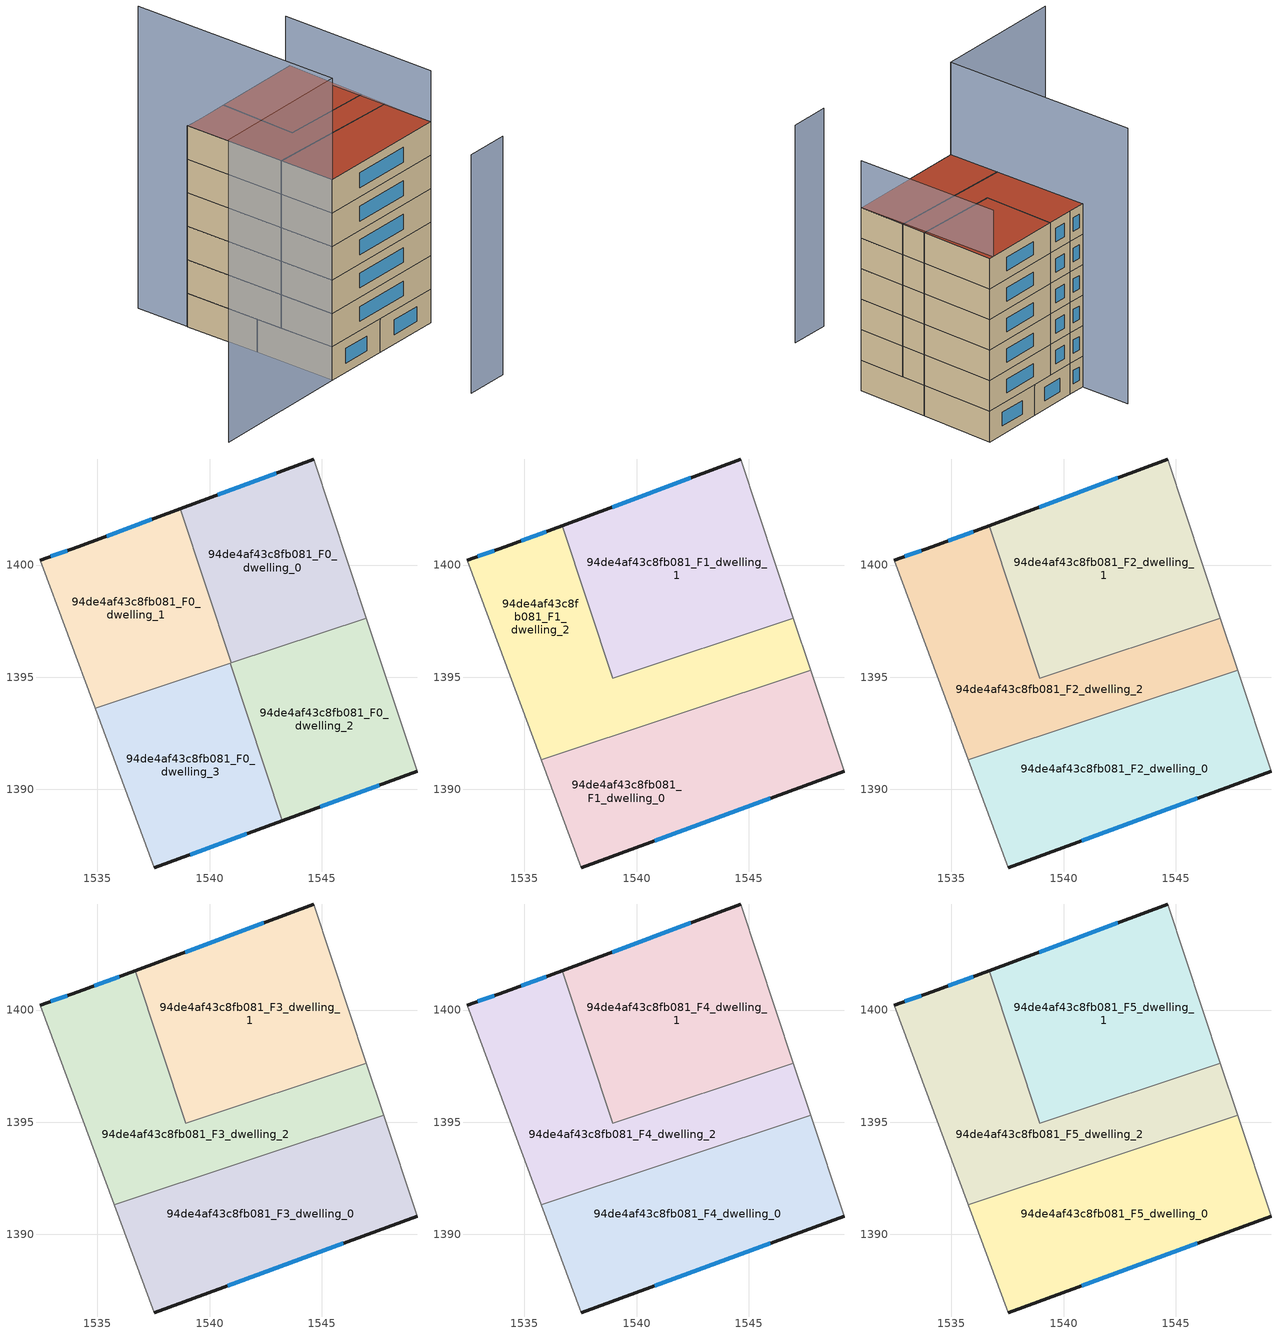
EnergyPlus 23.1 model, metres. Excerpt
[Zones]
94de4af43c8fb081_F0_dwelling_0
 floor ground (EU_floor_Construction): 1544.65,1404.72 1546.99,1397.63 1540.98,1395.64 1538.7,1402.51 z0
 wall outside (EU_wall_Construction): 1544.65,1404.72 1538.7,1402.51 z0:3
 wall to 94de4af43c8fb081_F0_dwelling_1 (EU_wall_Construction): 1538.7,1402.51 1540.98,1395.64 z0:3
 wall adiabatic (EU_wall_Construction): 1546.99,1397.63 1544.65,1404.72 z0:3
 wall to 94de4af43c8fb081_F0_dwelling_2 (EU_wall_Construction): 1540.98,1395.64 1546.99,1397.63 z0:3
 window (EU_Window_Construction): 1542.99,1404.1 1540.37,1403.13 z0.84:2.16
 ceiling adiabatic (EU_roof_Construction): 1546.99,1397.63 1544.65,1404.72 1538.7,1402.51 1540.98,1395.64 z3
94de4af43c8fb081_F0_dwelling_1
 floor ground (EU_floor_Construction): 1538.7,1402.51 1540.98,1395.64 1534.9,1393.62 1532.44,1400.22 1534.14,1400.82 z0
 wall outside (EU_wall_Construction): 1538.7,1402.51 1534.14,1400.82 1532.44,1400.22 z0:3
 wall adiabatic (EU_wall_Construction): 1532.44,1400.22 1534.9,1393.62 z0:3
 wall to 94de4af43c8fb081_F0_dwelling_3 (EU_wall_Construction): 1534.9,1393.62 1540.93,1395.62 z0:3
 wall to 94de4af43c8fb081_F0_dwelling_2 (EU_wall_Construction): 1540.93,1395.62 1540.98,1395.64 z0:3
 window (EU_Window_Construction): 1533.67,1400.65 1532.92,1400.39 / 1537.43,1402.04 1535.42,1401.29 z0.84:2.16
 ceiling adiabatic (EU_roof_Construction): 1540.98,1395.64 1538.7,1402.51 1536.69,1401.76 1538.94,1394.96 z3
94de4af43c8fb081_F0_dwelling_2
 floor ground (EU_floor_Construction): 1546.99,1397.63 1549.25,1390.81 1543.25,1388.6 1540.93,1395.62 z0
 wall outside (EU_wall_Construction): 1543.25,1388.6 1549.25,1390.81 z0:3
 wall to 94de4af43c8fb081_F0_dwelling_3 (EU_wall_Construction): 1540.93,1395.62 1543.25,1388.6 z0:3
 wall adiabatic (EU_wall_Construction): 1549.25,1390.81 1546.99,1397.63 z0:3
 window (EU_Window_Construction): 1544.93,1389.22 1547.57,1390.19 z0.84:2.16
 ceiling adiabatic (EU_roof_Construction): 1549.25,1390.81 1546.99,1397.63 1540.93,1395.62 1543.25,1388.6 z3
94de4af43c8fb081_F0_dwelling_3
 floor ground (EU_floor_Construction): 1540.93,1395.62 1543.25,1388.6 1537.54,1386.51 1534.9,1393.62 z0
 wall outside (EU_wall_Construction): 1537.54,1386.51 1543.25,1388.6 z0:3
 wall adiabatic (EU_wall_Construction): 1534.9,1393.62 1537.54,1386.51 z0:3
 window (EU_Window_Construction): 1539.14,1387.09 1541.65,1388.02 z0.84:2.16
94de4af43c8fb081_F1_dwelling_0
 floor to 94de4af43c8fb081_F0_dwelling_3 (EU_floor_Construction): 1541.7,1393.3 1543.25,1388.6 1537.54,1386.51 1535.75,1391.33 z3
 floor adiabatic (EU_floor_Construction): 1547.76,1395.31 1549.25,1390.81 1543.25,1388.6 1541.7,1393.3 z3
 wall outside (EU_wall_Construction): 1537.54,1386.51 1549.25,1390.81 z3:6
 wall adiabatic (EU_wall_Construction): 1535.75,1391.33 1537.54,1386.51 / 1549.25,1390.81 1547.76,1395.31 z3:6
 wall to 94de4af43c8fb081_F1_dwelling_2 (EU_wall_Construction): 1547.76,1395.31 1535.75,1391.33 z3:6
 window (EU_Window_Construction): 1540.82,1387.71 1545.97,1389.6 z3.84:5.16
94de4af43c8fb081_F1_dwelling_1
 floor adiabatic (EU_floor_Construction): 1544.65,1404.72 1547,1397.63 1538.94,1394.96 1536.69,1401.76 z3
 wall outside (EU_wall_Construction): 1544.65,1404.72 1536.69,1401.76 z3:6
 wall to 94de4af43c8fb081_F1_dwelling_2 (EU_wall_Construction): 1536.69,1401.76 1538.94,1394.96 1547,1397.63 z3:6
 wall adiabatic (EU_wall_Construction): 1547,1397.63 1544.65,1404.72 z3:6
 window (EU_Window_Construction): 1542.42,1403.89 1538.92,1402.59 z3.84:5.16
94de4af43c8fb081_F1_dwelling_2
 floor to 94de4af43c8fb081_F0_dwelling_1 (EU_floor_Construction): 1536.69,1401.76 1538.94,1394.96 1534.9,1393.62 1532.44,1400.22 1534.14,1400.82 z3
 floor to 94de4af43c8fb081_F0_dwelling_3 (EU_floor_Construction): 1540.93,1395.62 1541.7,1393.3 1535.75,1391.33 1534.9,1393.62 z3
 floor adiabatic (EU_floor_Construction): 1547,1397.63 1547.76,1395.31 1541.7,1393.3 1540.93,1395.62 z3
 wall outside (EU_wall_Construction): 1536.69,1401.76 1534.14,1400.82 1532.44,1400.22 z3:6
 wall adiabatic (EU_wall_Construction): 1547.76,1395.31 1547,1397.63 / 1532.44,1400.22 1535.75,1391.33 z3:6
 window (EU_Window_Construction): 1533.67,1400.65 1532.92,1400.39 / 1535.97,1401.5 1534.86,1401.08 z3.84:5.16
94de4af43c8fb081_F2_dwelling_0
 floor to 94de4af43c8fb081_F1_dwelling_0 (EU_floor_Construction): 1547.76,1395.31 1549.25,1390.81 1537.54,1386.51 1535.75,1391.33 z6
 wall outside (EU_wall_Construction): 1537.54,1386.51 1549.25,1390.81 z6:9
 wall adiabatic (EU_wall_Construction): 1535.75,1391.33 1537.54,1386.51 / 1549.25,1390.81 1547.76,1395.31 z6:9
 wall to 94de4af43c8fb081_F2_dwelling_2 (EU_wall_Construction): 1547.76,1395.31 1535.75,1391.33 z6:9
 window (EU_Window_Construction): 1540.82,1387.71 1545.97,1389.6 z6.84:8.16
94de4af43c8fb081_F2_dwelling_1
 floor to 94de4af43c8fb081_F1_dwelling_1 (EU_floor_Construction): 1544.65,1404.72 1547,1397.63 1538.94,1394.96 1536.69,1401.76 z6
 wall outside (EU_wall_Construction): 1544.65,1404.72 1536.69,1401.76 z6:9
 wall to 94de4af43c8fb081_F2_dwelling_2 (EU_wall_Construction): 1536.69,1401.76 1538.94,1394.96 1547,1397.63 z6:9
 wall adiabatic (EU_wall_Construction): 1547,1397.63 1544.65,1404.72 z6:9
 window (EU_Window_Construction): 1542.42,1403.89 1538.92,1402.59 z6.84:8.16
94de4af43c8fb081_F2_dwelling_2
 floor to 94de4af43c8fb081_F1_dwelling_2 (EU_floor_Construction): 1547,1397.63 1547.76,1395.31 1535.75,1391.33 1532.44,1400.22 1534.14,1400.82 1536.69,1401.76 1538.94,1394.96 z6
 wall outside (EU_wall_Construction): 1536.69,1401.76 1534.14,1400.82 1532.44,1400.22 z6:9
 wall adiabatic (EU_wall_Construction): 1547.76,1395.31 1547,1397.63 / 1532.44,1400.22 1535.75,1391.33 z6:9
 window (EU_Window_Construction): 1533.67,1400.65 1532.92,1400.39 / 1535.97,1401.5 1534.86,1401.08 z6.84:8.16
94de4af43c8fb081_F3_dwelling_0
 floor to 94de4af43c8fb081_F2_dwelling_0 (EU_floor_Construction): 1547.76,1395.31 1549.25,1390.81 1537.54,1386.51 1535.75,1391.33 z9
 wall outside (EU_wall_Construction): 1537.54,1386.51 1549.25,1390.81 z9:12
 wall adiabatic (EU_wall_Construction): 1535.75,1391.33 1537.54,1386.51 / 1549.25,1390.81 1547.76,1395.31 z9:12
 wall to 94de4af43c8fb081_F3_dwelling_2 (EU_wall_Construction): 1547.76,1395.31 1535.75,1391.33 z9:12
 window (EU_Window_Construction): 1540.82,1387.71 1545.97,1389.6 z9.84:11.16
94de4af43c8fb081_F3_dwelling_1
 floor to 94de4af43c8fb081_F2_dwelling_1 (EU_floor_Construction): 1544.65,1404.72 1547,1397.63 1538.94,1394.96 1536.69,1401.76 z9
 wall outside (EU_wall_Construction): 1544.65,1404.72 1536.69,1401.76 z9:12
 wall to 94de4af43c8fb081_F3_dwelling_2 (EU_wall_Construction): 1536.69,1401.76 1538.94,1394.96 1547,1397.63 z9:12
 wall adiabatic (EU_wall_Construction): 1547,1397.63 1544.65,1404.72 z9:12
 window (EU_Window_Construction): 1542.42,1403.89 1538.92,1402.59 z9.84:11.16
94de4af43c8fb081_F3_dwelling_2
 floor to 94de4af43c8fb081_F2_dwelling_2 (EU_floor_Construction): 1547,1397.63 1547.76,1395.31 1535.75,1391.33 1532.44,1400.22 1534.14,1400.82 1536.69,1401.76 1538.94,1394.96 z9
 wall outside (EU_wall_Construction): 1536.69,1401.76 1534.14,1400.82 1532.44,1400.22 z9:12
 wall adiabatic (EU_wall_Construction): 1547.76,1395.31 1547,1397.63 / 1532.44,1400.22 1535.75,1391.33 z9:12
 window (EU_Window_Construction): 1533.67,1400.65 1532.92,1400.39 / 1535.97,1401.5 1534.86,1401.08 z9.84:11.16
94de4af43c8fb081_F4_dwelling_0
 floor to 94de4af43c8fb081_F3_dwelling_0 (EU_floor_Construction): 1547.76,1395.31 1549.25,1390.81 1537.54,1386.51 1535.75,1391.33 z12
 wall outside (EU_wall_Construction): 1537.54,1386.51 1549.25,1390.81 z12:15
 wall adiabatic (EU_wall_Construction): 1535.75,1391.33 1537.54,1386.51 / 1549.25,1390.81 1547.76,1395.31 z12:15
 wall to 94de4af43c8fb081_F4_dwelling_2 (EU_wall_Construction): 1547.76,1395.31 1535.75,1391.33 z12:15
 window (EU_Window_Construction): 1540.82,1387.71 1545.97,1389.6 z12.84:14.16
94de4af43c8fb081_F4_dwelling_1
 floor to 94de4af43c8fb081_F3_dwelling_1 (EU_floor_Construction): 1544.65,1404.72 1547,1397.63 1538.94,1394.96 1536.69,1401.76 z12
 wall outside (EU_wall_Construction): 1544.65,1404.72 1536.69,1401.76 z12:15
 wall to 94de4af43c8fb081_F4_dwelling_2 (EU_wall_Construction): 1536.69,1401.76 1538.94,1394.96 1547,1397.63 z12:15
 wall adiabatic (EU_wall_Construction): 1547,1397.63 1544.65,1404.72 z12:15
 window (EU_Window_Construction): 1542.42,1403.89 1538.92,1402.59 z12.84:14.16
94de4af43c8fb081_F4_dwelling_2
 floor to 94de4af43c8fb081_F3_dwelling_2 (EU_floor_Construction): 1547,1397.63 1547.76,1395.31 1535.75,1391.33 1532.44,1400.22 1534.14,1400.82 1536.69,1401.76 1538.94,1394.96 z12
 wall outside (EU_wall_Construction): 1536.69,1401.76 1534.14,1400.82 1532.44,1400.22 z12:15
 wall adiabatic (EU_wall_Construction): 1547.76,1395.31 1547,1397.63 / 1532.44,1400.22 1535.75,1391.33 z12:15
 window (EU_Window_Construction): 1533.67,1400.65 1532.92,1400.39 / 1535.97,1401.5 1534.86,1401.08 z12.84:14.16
94de4af43c8fb081_F5_dwelling_0
 floor to 94de4af43c8fb081_F4_dwelling_0 (EU_floor_Construction): 1547.76,1395.31 1549.25,1390.81 1537.54,1386.51 1535.75,1391.33 z15
 wall outside (EU_wall_Construction): 1537.54,1386.51 1549.25,1390.81 z15:18
 wall adiabatic (EU_wall_Construction): 1535.75,1391.33 1537.54,1386.51 / 1549.25,1390.81 1547.76,1395.31 z15:18
 wall to 94de4af43c8fb081_F5_dwelling_2 (EU_wall_Construction): 1547.76,1395.31 1535.75,1391.33 z15:18
 window (EU_Window_Construction): 1540.82,1387.71 1545.97,1389.6 z15.84:17.16
 roof outside (EU_roof_Construction): 1549.25,1390.81 1547.76,1395.31 1535.75,1391.33 1537.54,1386.51 z18
94de4af43c8fb081_F5_dwelling_1
 floor to 94de4af43c8fb081_F4_dwelling_1 (EU_floor_Construction): 1544.65,1404.72 1547,1397.63 1538.94,1394.96 1536.69,1401.76 z15
 wall outside (EU_wall_Construction): 1544.65,1404.72 1536.69,1401.76 z15:18
 wall to 94de4af43c8fb081_F5_dwelling_2 (EU_wall_Construction): 1536.69,1401.76 1538.94,1394.96 1547,1397.63 z15:18
 wall adiabatic (EU_wall_Construction): 1547,1397.63 1544.65,1404.72 z15:18
 window (EU_Window_Construction): 1542.42,1403.89 1538.92,1402.59 z15.84:17.16
 roof outside (EU_roof_Construction): 1547,1397.63 1544.65,1404.72 1536.69,1401.76 1538.94,1394.96 z18
94de4af43c8fb081_F5_dwelling_2
 floor to 94de4af43c8fb081_F4_dwelling_2 (EU_floor_Construction): 1547,1397.63 1547.76,1395.31 1535.75,1391.33 1532.44,1400.22 1534.14,1400.82 1536.69,1401.76 1538.94,1394.96 z15
 wall outside (EU_wall_Construction): 1536.69,1401.76 1534.14,1400.82 1532.44,1400.22 z15:18
 wall adiabatic (EU_wall_Construction): 1547.76,1395.31 1547,1397.63 / 1532.44,1400.22 1535.75,1391.33 z15:18
 window (EU_Window_Construction): 1533.67,1400.65 1532.92,1400.39 / 1535.97,1401.5 1534.86,1401.08 z15.84:17.16
 roof outside (EU_roof_Construction): 1547.76,1395.31 1547,1397.63 1538.94,1394.96 1536.69,1401.76 1534.14,1400.82 1532.44,1400.22 1535.75,1391.33 z18
shading: 1545.83,1378.95 1549.55,1380.3 z0:21.4; 1549.25,1390.81 1544.17,1404.56 z0:22.6; 1530.73,1404.89 1537.54,1386.51 / 1537.54,1386.51 1525.13,1381.91 z0:27.1
[Building]
EU S2 Campaign: North Axis=0; Terrain=City; Solar Distribution=FullExterior
[Site:Location]
Lyon-Bron: Latitude=45.75; Longitude=5; Time Zone=1; Elevation=198
[SizingPeriod:WeatherFileDays]
AnnualSizingPeriod: Begin Month=1; Begin Day of Month=1; End Month=12; End Day of Month=31; Day of Week for Start Day=Monday; Use Weather File Daylight Saving Period=No; Use Weather File Rain and Snow Indicators=No
[MATERIAL]
EU_InternalMass_Material: Roughness=MediumRough; Thickness=0.1; Conductivity=1; Density=1800; Specific Heat=900; Thermal Absorptance=0.9; Solar Absorptance=0.7; Visible Absorptance=0.7
[MATERIAL:NOMASS] Roughness=MediumRough; Thermal Absorptance=0.9; Solar Absorptance=0.7; Visible Absorptance=0.7
Name | Thermal Resistance
EU_wall_NoMass | 0.776494
EU_roof_NoMass | 0.486893
EU_floor_NoMass | 0.421597
[WINDOWMATERIAL:SIMPLEGLAZINGSYSTEM]
EU_Window_SimpleGlazing: UFactor=4.24961; Solar Heat Gain Coefficient=0.83; Visible Transmittance=0.83
[CONSTRUCTION]
EU_wall_Construction: EU_wall_NoMass
EU_roof_Construction: EU_roof_NoMass
EU_floor_Construction: EU_floor_NoMass
EU_Window_Construction: EU_Window_SimpleGlazing
EU_InternalMass_Construction: EU_InternalMass_Material
[ZONE] Type=1; Multiplier=1; Ceiling Height=autocalculate; Floor Area=autocalculate; Part of Total Floor Area=Yes
Name | Volume
94de4af43c8fb081_F0_dwelling_0 | 139.753
94de4af43c8fb081_F1_dwelling_0; 94de4af43c8fb081_F2_dwelling_0; 94de4af43c8fb081_F3_dwelling_0; 94de4af43c8fb081_F4_dwelling_0; 94de4af43c8fb081_F5_dwelling_0 | 186.338
94de4af43c8fb081_F0_dwelling_1 | 139.757
94de4af43c8fb081_F1_dwelling_1; 94de4af43c8fb081_F2_dwelling_1; 94de4af43c8fb081_F3_dwelling_1; 94de4af43c8fb081_F4_dwelling_1; 94de4af43c8fb081_F5_dwelling_1 | 186.346
94de4af43c8fb081_F0_dwelling_2 | 139.76
94de4af43c8fb081_F1_dwelling_2; 94de4af43c8fb081_F2_dwelling_2; 94de4af43c8fb081_F3_dwelling_2; 94de4af43c8fb081_F4_dwelling_2; 94de4af43c8fb081_F5_dwelling_2 | 186.354
94de4af43c8fb081_F0_dwelling_3 | 139.778
[INTERNALMASS] Construction=EU_InternalMass_Construction
Name | Zone or ZoneList | Surface Area
94de4af43c8fb081_F0_dwelling_0_EU_InternalMass | 94de4af43c8fb081_F0_dwelling_0 | 46.5843
94de4af43c8fb081_F0_dwelling_1_EU_InternalMass | 94de4af43c8fb081_F0_dwelling_1 | 46.5858
94de4af43c8fb081_F0_dwelling_2_EU_InternalMass | 94de4af43c8fb081_F0_dwelling_2 | 46.587
94de4af43c8fb081_F0_dwelling_3_EU_InternalMass | 94de4af43c8fb081_F0_dwelling_3 | 46.5921
94de4af43c8fb081_F1_dwelling_0_EU_InternalMass | 94de4af43c8fb081_F1_dwelling_0 | 62.1126
94de4af43c8fb081_F1_dwelling_1_EU_InternalMass | 94de4af43c8fb081_F1_dwelling_1 | 62.1183
94de4af43c8fb081_F1_dwelling_2_EU_InternalMass | 94de4af43c8fb081_F1_dwelling_2 | 62.1179
94de4af43c8fb081_F2_dwelling_0_EU_InternalMass | 94de4af43c8fb081_F2_dwelling_0 | 62.1126
94de4af43c8fb081_F2_dwelling_1_EU_InternalMass | 94de4af43c8fb081_F2_dwelling_1 | 62.1183
94de4af43c8fb081_F2_dwelling_2_EU_InternalMass | 94de4af43c8fb081_F2_dwelling_2 | 62.1179
94de4af43c8fb081_F3_dwelling_0_EU_InternalMass | 94de4af43c8fb081_F3_dwelling_0 | 62.1126
94de4af43c8fb081_F3_dwelling_1_EU_InternalMass | 94de4af43c8fb081_F3_dwelling_1 | 62.1183
94de4af43c8fb081_F3_dwelling_2_EU_InternalMass | 94de4af43c8fb081_F3_dwelling_2 | 62.1179
94de4af43c8fb081_F4_dwelling_0_EU_InternalMass | 94de4af43c8fb081_F4_dwelling_0 | 62.1126
94de4af43c8fb081_F4_dwelling_1_EU_InternalMass | 94de4af43c8fb081_F4_dwelling_1 | 62.1183
94de4af43c8fb081_F4_dwelling_2_EU_InternalMass | 94de4af43c8fb081_F4_dwelling_2 | 62.1179
94de4af43c8fb081_F5_dwelling_0_EU_InternalMass | 94de4af43c8fb081_F5_dwelling_0 | 62.1126
94de4af43c8fb081_F5_dwelling_1_EU_InternalMass | 94de4af43c8fb081_F5_dwelling_1 | 62.1183
94de4af43c8fb081_F5_dwelling_2_EU_InternalMass | 94de4af43c8fb081_F5_dwelling_2 | 62.1179
[OTHEREQUIPMENT] Fuel Type=Electricity; Design Level Calculation Method=Watts/Area; Power per Zone Floor Area=1; Fraction Latent=0; Fraction Radiant=0; Fraction Lost=0; Carbon Dioxide Generation Rate=0; EndUse Subcategory=EU_Step8_InternalGains
Name | Zone or ZoneList or Space or SpaceList | Schedule
EU_Step8_InternalGain_94de4af43c8fb081_F0_dwelling_0_f000 | 94de4af43c8fb081_F0_dwelling_0 | EU_Step8_GainSchedule_94de4af43c8fb081_F0_dwelling_0_f000
EU_Step8_InternalGain_94de4af43c8fb081_F0_dwelling_1_f000 | 94de4af43c8fb081_F0_dwelling_1 | EU_Step8_GainSchedule_94de4af43c8fb081_F0_dwelling_1_f000
EU_Step8_InternalGain_94de4af43c8fb081_F0_dwelling_2_f000 | 94de4af43c8fb081_F0_dwelling_2 | EU_Step8_GainSchedule_94de4af43c8fb081_F0_dwelling_2_f000
EU_Step8_InternalGain_94de4af43c8fb081_F0_dwelling_3_f000 | 94de4af43c8fb081_F0_dwelling_3 | EU_Step8_GainSchedule_94de4af43c8fb081_F0_dwelling_3_f000
EU_Step8_InternalGain_94de4af43c8fb081_F1_dwelling_0_f000 | 94de4af43c8fb081_F1_dwelling_0 | EU_Step8_GainSchedule_94de4af43c8fb081_F1_dwelling_0_f000
EU_Step8_InternalGain_94de4af43c8fb081_F1_dwelling_1_f000 | 94de4af43c8fb081_F1_dwelling_1 | EU_Step8_GainSchedule_94de4af43c8fb081_F1_dwelling_1_f000
EU_Step8_InternalGain_94de4af43c8fb081_F1_dwelling_2_f000 | 94de4af43c8fb081_F1_dwelling_2 | EU_Step8_GainSchedule_94de4af43c8fb081_F1_dwelling_2_f000
EU_Step8_InternalGain_94de4af43c8fb081_F2_dwelling_0_f000 | 94de4af43c8fb081_F2_dwelling_0 | EU_Step8_GainSchedule_94de4af43c8fb081_F2_dwelling_0_f000
EU_Step8_InternalGain_94de4af43c8fb081_F2_dwelling_1_f000 | 94de4af43c8fb081_F2_dwelling_1 | EU_Step8_GainSchedule_94de4af43c8fb081_F2_dwelling_1_f000
EU_Step8_InternalGain_94de4af43c8fb081_F2_dwelling_2_f000 | 94de4af43c8fb081_F2_dwelling_2 | EU_Step8_GainSchedule_94de4af43c8fb081_F2_dwelling_2_f000
EU_Step8_InternalGain_94de4af43c8fb081_F3_dwelling_0_f000 | 94de4af43c8fb081_F3_dwelling_0 | EU_Step8_GainSchedule_94de4af43c8fb081_F3_dwelling_0_f000
EU_Step8_InternalGain_94de4af43c8fb081_F3_dwelling_1_f000 | 94de4af43c8fb081_F3_dwelling_1 | EU_Step8_GainSchedule_94de4af43c8fb081_F3_dwelling_1_f000
EU_Step8_InternalGain_94de4af43c8fb081_F3_dwelling_2_f000 | 94de4af43c8fb081_F3_dwelling_2 | EU_Step8_GainSchedule_94de4af43c8fb081_F3_dwelling_2_f000
EU_Step8_InternalGain_94de4af43c8fb081_F4_dwelling_0_f000 | 94de4af43c8fb081_F4_dwelling_0 | EU_Step8_GainSchedule_94de4af43c8fb081_F4_dwelling_0_f000
EU_Step8_InternalGain_94de4af43c8fb081_F4_dwelling_1_f000 | 94de4af43c8fb081_F4_dwelling_1 | EU_Step8_GainSchedule_94de4af43c8fb081_F4_dwelling_1_f000
EU_Step8_InternalGain_94de4af43c8fb081_F4_dwelling_2_f000 | 94de4af43c8fb081_F4_dwelling_2 | EU_Step8_GainSchedule_94de4af43c8fb081_F4_dwelling_2_f000
EU_Step8_InternalGain_94de4af43c8fb081_F5_dwelling_0_f000 | 94de4af43c8fb081_F5_dwelling_0 | EU_Step8_GainSchedule_94de4af43c8fb081_F5_dwelling_0_f000
EU_Step8_InternalGain_94de4af43c8fb081_F5_dwelling_1_f000 | 94de4af43c8fb081_F5_dwelling_1 | EU_Step8_GainSchedule_94de4af43c8fb081_F5_dwelling_1_f000
EU_Step8_InternalGain_94de4af43c8fb081_F5_dwelling_2_f000 | 94de4af43c8fb081_F5_dwelling_2 | EU_Step8_GainSchedule_94de4af43c8fb081_F5_dwelling_2_f000
[ZONEVENTILATION:DESIGNFLOWRATE] Schedule=EU_AlwaysOn; Design Flow Rate Calculation Method=AirChanges/Hour; Air Changes per Hour=0.693814; Ventilation Type=Natural; Fan Pressure Rise=0; Fan Total Efficiency=1; Constant Term Coefficient=1; Temperature Term Coefficient=0; Velocity Term Coefficient=0; Velocity Squared Term Coefficient=0; Minimum Indoor Temperature=-100; Maximum Indoor Temperature=100; Delta Temperature=-100; Minimum Outdoor Temperature=-100; Maximum Outdoor Temperature=100; Maximum Wind Speed=40
Name | Zone or ZoneList or Space or SpaceList
EU_ConstantAir_94de4af43c8fb081_F0_dwelling_0 | 94de4af43c8fb081_F0_dwelling_0
EU_ConstantAir_94de4af43c8fb081_F0_dwelling_1 | 94de4af43c8fb081_F0_dwelling_1
EU_ConstantAir_94de4af43c8fb081_F0_dwelling_2 | 94de4af43c8fb081_F0_dwelling_2
EU_ConstantAir_94de4af43c8fb081_F0_dwelling_3 | 94de4af43c8fb081_F0_dwelling_3
EU_ConstantAir_94de4af43c8fb081_F1_dwelling_0 | 94de4af43c8fb081_F1_dwelling_0
EU_ConstantAir_94de4af43c8fb081_F1_dwelling_1 | 94de4af43c8fb081_F1_dwelling_1
EU_ConstantAir_94de4af43c8fb081_F1_dwelling_2 | 94de4af43c8fb081_F1_dwelling_2
EU_ConstantAir_94de4af43c8fb081_F2_dwelling_0 | 94de4af43c8fb081_F2_dwelling_0
EU_ConstantAir_94de4af43c8fb081_F2_dwelling_1 | 94de4af43c8fb081_F2_dwelling_1
EU_ConstantAir_94de4af43c8fb081_F2_dwelling_2 | 94de4af43c8fb081_F2_dwelling_2
EU_ConstantAir_94de4af43c8fb081_F3_dwelling_0 | 94de4af43c8fb081_F3_dwelling_0
EU_ConstantAir_94de4af43c8fb081_F3_dwelling_1 | 94de4af43c8fb081_F3_dwelling_1
EU_ConstantAir_94de4af43c8fb081_F3_dwelling_2 | 94de4af43c8fb081_F3_dwelling_2
EU_ConstantAir_94de4af43c8fb081_F4_dwelling_0 | 94de4af43c8fb081_F4_dwelling_0
EU_ConstantAir_94de4af43c8fb081_F4_dwelling_1 | 94de4af43c8fb081_F4_dwelling_1
EU_ConstantAir_94de4af43c8fb081_F4_dwelling_2 | 94de4af43c8fb081_F4_dwelling_2
EU_ConstantAir_94de4af43c8fb081_F5_dwelling_0 | 94de4af43c8fb081_F5_dwelling_0
EU_ConstantAir_94de4af43c8fb081_F5_dwelling_1 | 94de4af43c8fb081_F5_dwelling_1
EU_ConstantAir_94de4af43c8fb081_F5_dwelling_2 | 94de4af43c8fb081_F5_dwelling_2
[HVACTEMPLATE:THERMOSTAT] Constant Heating Setpoint=20; Constant Cooling Setpoint=50
EU_HeatOnly_94de4af43c8fb081_F0_dwelling_0; EU_HeatOnly_94de4af43c8fb081_F0_dwelling_1; EU_HeatOnly_94de4af43c8fb081_F0_dwelling_2; EU_HeatOnly_94de4af43c8fb081_F0_dwelling_3; EU_HeatOnly_94de4af43c8fb081_F1_dwelling_0; EU_HeatOnly_94de4af43c8fb081_F1_dwelling_1; EU_HeatOnly_94de4af43c8fb081_F1_dwelling_2; EU_HeatOnly_94de4af43c8fb081_F2_dwelling_0; EU_HeatOnly_94de4af43c8fb081_F2_dwelling_1; EU_HeatOnly_94de4af43c8fb081_F2_dwelling_2; EU_HeatOnly_94de4af43c8fb081_F3_dwelling_0; EU_HeatOnly_94de4af43c8fb081_F3_dwelling_1; EU_HeatOnly_94de4af43c8fb081_F3_dwelling_2; EU_HeatOnly_94de4af43c8fb081_F4_dwelling_0; EU_HeatOnly_94de4af43c8fb081_F4_dwelling_1; EU_HeatOnly_94de4af43c8fb081_F4_dwelling_2; EU_HeatOnly_94de4af43c8fb081_F5_dwelling_0; EU_HeatOnly_94de4af43c8fb081_F5_dwelling_1; EU_HeatOnly_94de4af43c8fb081_F5_dwelling_2
[HVACTEMPLATE:ZONE:IDEALLOADSAIRSYSTEM] System Availability Schedule=EU_AlwaysOn; Maximum Heating Supply Air Temperature=50; Minimum Cooling Supply Air Temperature=13; Maximum Heating Supply Air Humidity Ratio=0.0156; Minimum Cooling Supply Air Humidity Ratio=0.0077; Heating Limit=NoLimit; Cooling Limit=NoLimit; Heating Availability Schedule=EU_AlwaysOn; Cooling Availability Schedule=EU_CoolingOff; Dehumidification Control Type=ConstantSensibleHeatRatio; Cooling Sensible Heat Ratio=0.7; Dehumidification Setpoint=60; Humidification Control Type=None; Humidification Setpoint=30; Outdoor Air Method=None; Outdoor Air Flow Rate per Person=0.00944; Outdoor Air Flow Rate per Zone Floor Area=0; Outdoor Air Flow Rate per Zone=0; Demand Controlled Ventilation Type=None; Outdoor Air Economizer Type=NoEconomizer; Heat Recovery Type=None; Sensible Heat Recovery Effectiveness=0.7; Latent Heat Recovery Effectiveness=0.65
Name | Template Thermostat
94de4af43c8fb081_F0_dwelling_0 | EU_HeatOnly_94de4af43c8fb081_F0_dwelling_0
94de4af43c8fb081_F0_dwelling_1 | EU_HeatOnly_94de4af43c8fb081_F0_dwelling_1
94de4af43c8fb081_F0_dwelling_2 | EU_HeatOnly_94de4af43c8fb081_F0_dwelling_2
94de4af43c8fb081_F0_dwelling_3 | EU_HeatOnly_94de4af43c8fb081_F0_dwelling_3
94de4af43c8fb081_F1_dwelling_0 | EU_HeatOnly_94de4af43c8fb081_F1_dwelling_0
94de4af43c8fb081_F1_dwelling_1 | EU_HeatOnly_94de4af43c8fb081_F1_dwelling_1
94de4af43c8fb081_F1_dwelling_2 | EU_HeatOnly_94de4af43c8fb081_F1_dwelling_2
94de4af43c8fb081_F2_dwelling_0 | EU_HeatOnly_94de4af43c8fb081_F2_dwelling_0
94de4af43c8fb081_F2_dwelling_1 | EU_HeatOnly_94de4af43c8fb081_F2_dwelling_1
94de4af43c8fb081_F2_dwelling_2 | EU_HeatOnly_94de4af43c8fb081_F2_dwelling_2
94de4af43c8fb081_F3_dwelling_0 | EU_HeatOnly_94de4af43c8fb081_F3_dwelling_0
94de4af43c8fb081_F3_dwelling_1 | EU_HeatOnly_94de4af43c8fb081_F3_dwelling_1
94de4af43c8fb081_F3_dwelling_2 | EU_HeatOnly_94de4af43c8fb081_F3_dwelling_2
94de4af43c8fb081_F4_dwelling_0 | EU_HeatOnly_94de4af43c8fb081_F4_dwelling_0
94de4af43c8fb081_F4_dwelling_1 | EU_HeatOnly_94de4af43c8fb081_F4_dwelling_1
94de4af43c8fb081_F4_dwelling_2 | EU_HeatOnly_94de4af43c8fb081_F4_dwelling_2
94de4af43c8fb081_F5_dwelling_0 | EU_HeatOnly_94de4af43c8fb081_F5_dwelling_0
94de4af43c8fb081_F5_dwelling_1 | EU_HeatOnly_94de4af43c8fb081_F5_dwelling_1
94de4af43c8fb081_F5_dwelling_2 | EU_HeatOnly_94de4af43c8fb081_F5_dwelling_2
[SIZING:ZONE] Zone Cooling Design Supply Air Temperature Input Method=SupplyAirTemperature; Zone Cooling Design Supply Air Temperature=13; Zone Heating Design Supply Air Temperature Input Method=SupplyAirTemperature; Zone Heating Design Supply Air Temperature=50; Zone Cooling Design Supply Air Humidity Ratio=0.008; Zone Heating Design Supply Air Humidity Ratio=0.008; Cooling Design Air Flow Method=DesignDay; Cooling Design Air Flow Rate=0; Cooling Minimum Air Flow per Zone Floor Area=0.000762; Cooling Minimum Air Flow=0; Cooling Minimum Air Flow Fraction=0.2; Heating Design Air Flow Method=DesignDay; Heating Design Air Flow Rate=0; Heating Maximum Air Flow per Zone Floor Area=0.002032; Heating Maximum Air Flow=0.141576; Heating Maximum Air Flow Fraction=0.3; Account for Dedicated Outdoor Air System=No; Dedicated Outdoor Air System Control Strategy=NeutralSupplyAir; Dedicated Outdoor Air Low Setpoint Temperature for Design=autosize; Dedicated Outdoor Air High Setpoint Temperature for Design=autosize; Zone Load Sizing Method=Sensible Load Only No Latent Load; Zone Latent Cooling Design Supply Air Humidity Ratio Input Method=HumidityRatioDifference; Zone Cooling Design Supply Air Humidity Ratio Difference=0.005; Zone Latent Heating Design Supply Air Humidity Ratio Input Method=HumidityRatioDifference; Zone Humidification Design Supply Air Humidity Ratio Difference=0.005
94de4af43c8fb081_F0_dwelling_0; 94de4af43c8fb081_F0_dwelling_1; 94de4af43c8fb081_F0_dwelling_2; 94de4af43c8fb081_F0_dwelling_3; 94de4af43c8fb081_F1_dwelling_0; 94de4af43c8fb081_F1_dwelling_1; 94de4af43c8fb081_F1_dwelling_2; 94de4af43c8fb081_F2_dwelling_0; 94de4af43c8fb081_F2_dwelling_1; 94de4af43c8fb081_F2_dwelling_2; 94de4af43c8fb081_F3_dwelling_0; 94de4af43c8fb081_F3_dwelling_1; 94de4af43c8fb081_F3_dwelling_2; 94de4af43c8fb081_F4_dwelling_0; 94de4af43c8fb081_F4_dwelling_1; 94de4af43c8fb081_F4_dwelling_2; 94de4af43c8fb081_F5_dwelling_0; 94de4af43c8fb081_F5_dwelling_1; 94de4af43c8fb081_F5_dwelling_2
[SCHEDULE:CONSTANT]
Name | Hourly Value
EU_AlwaysOn | 1
EU_CoolingOff | 0
[SCHEDULE:FILE] Column Number=1; Rows to Skip at Top=0; Number of Hours of Data=8760; Column Separator=Comma; Interpolate to Timestep=No; Minutes per Item=60; Adjust Schedule for Daylight Savings=Yes
Name | File
EU_Step8_GainSchedule_94de4af43c8fb081_F0_dwelling_0_f000 | ../../schedules/94de4af43c8fb081/94de4af43c8fb081_F0_dwelling_0_f000_gain.csv
EU_Step8_GainSchedule_94de4af43c8fb081_F0_dwelling_1_f000 | ../../schedules/94de4af43c8fb081/94de4af43c8fb081_F0_dwelling_1_f000_gain.csv
EU_Step8_GainSchedule_94de4af43c8fb081_F0_dwelling_2_f000 | ../../schedules/94de4af43c8fb081/94de4af43c8fb081_F0_dwelling_2_f000_gain.csv
EU_Step8_GainSchedule_94de4af43c8fb081_F0_dwelling_3_f000 | ../../schedules/94de4af43c8fb081/94de4af43c8fb081_F0_dwelling_3_f000_gain.csv
EU_Step8_GainSchedule_94de4af43c8fb081_F1_dwelling_0_f000 | ../../schedules/94de4af43c8fb081/94de4af43c8fb081_F1_dwelling_0_f000_gain.csv
EU_Step8_GainSchedule_94de4af43c8fb081_F1_dwelling_1_f000 | ../../schedules/94de4af43c8fb081/94de4af43c8fb081_F1_dwelling_1_f000_gain.csv
EU_Step8_GainSchedule_94de4af43c8fb081_F1_dwelling_2_f000 | ../../schedules/94de4af43c8fb081/94de4af43c8fb081_F1_dwelling_2_f000_gain.csv
EU_Step8_GainSchedule_94de4af43c8fb081_F2_dwelling_0_f000 | ../../schedules/94de4af43c8fb081/94de4af43c8fb081_F2_dwelling_0_f000_gain.csv
EU_Step8_GainSchedule_94de4af43c8fb081_F2_dwelling_1_f000 | ../../schedules/94de4af43c8fb081/94de4af43c8fb081_F2_dwelling_1_f000_gain.csv
EU_Step8_GainSchedule_94de4af43c8fb081_F2_dwelling_2_f000 | ../../schedules/94de4af43c8fb081/94de4af43c8fb081_F2_dwelling_2_f000_gain.csv
EU_Step8_GainSchedule_94de4af43c8fb081_F3_dwelling_0_f000 | ../../schedules/94de4af43c8fb081/94de4af43c8fb081_F3_dwelling_0_f000_gain.csv
EU_Step8_GainSchedule_94de4af43c8fb081_F3_dwelling_1_f000 | ../../schedules/94de4af43c8fb081/94de4af43c8fb081_F3_dwelling_1_f000_gain.csv
EU_Step8_GainSchedule_94de4af43c8fb081_F3_dwelling_2_f000 | ../../schedules/94de4af43c8fb081/94de4af43c8fb081_F3_dwelling_2_f000_gain.csv
EU_Step8_GainSchedule_94de4af43c8fb081_F4_dwelling_0_f000 | ../../schedules/94de4af43c8fb081/94de4af43c8fb081_F4_dwelling_0_f000_gain.csv
EU_Step8_GainSchedule_94de4af43c8fb081_F4_dwelling_1_f000 | ../../schedules/94de4af43c8fb081/94de4af43c8fb081_F4_dwelling_1_f000_gain.csv
EU_Step8_GainSchedule_94de4af43c8fb081_F4_dwelling_2_f000 | ../../schedules/94de4af43c8fb081/94de4af43c8fb081_F4_dwelling_2_f000_gain.csv
EU_Step8_GainSchedule_94de4af43c8fb081_F5_dwelling_0_f000 | ../../schedules/94de4af43c8fb081/94de4af43c8fb081_F5_dwelling_0_f000_gain.csv
EU_Step8_GainSchedule_94de4af43c8fb081_F5_dwelling_1_f000 | ../../schedules/94de4af43c8fb081/94de4af43c8fb081_F5_dwelling_1_f000_gain.csv
EU_Step8_GainSchedule_94de4af43c8fb081_F5_dwelling_2_f000 | ../../schedules/94de4af43c8fb081/94de4af43c8fb081_F5_dwelling_2_f000_gain.csv
